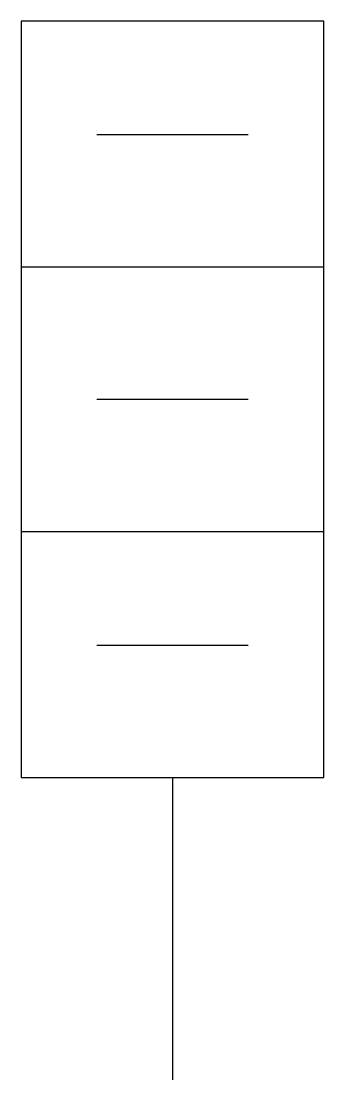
# Model space of a CAD drawing. Extents: x 47.7 to 51.1, y 1402.6 to 1414.4.
import ezdxf

# ---------------------------------------------------------------- set-up
doc = ezdxf.new("R2010")
doc.units = 0
doc.layers.get('0').update_dxf_attribs({"linetype": 'CONTINUOUS'})

msp = doc.modelspace()

# ---------------------------------------------------------------- linework, layer by layer
at = {"color": 0}
for p, q in [((47.711, 1414.405), (47.711, 1405.941)), ((51.096, 1414.405), (47.711, 1414.405)), ((51.096, 1405.941), (51.096, 1414.405)), ((48.557, 1413.136), (50.25, 1413.136)), ((47.711, 1411.654), (51.096, 1411.654)), ((48.557, 1410.173), (50.25, 1410.173)), ((47.711, 1408.692), (51.096, 1408.692)), ((48.557, 1407.422), (50.25, 1407.422)), ((47.711, 1405.941), (51.096, 1405.941)), ((49.403, 1405.941), (49.403, 1402.555))]:
    msp.add_line(p, q, dxfattribs=at)

doc.saveas('drawing.dxf')
